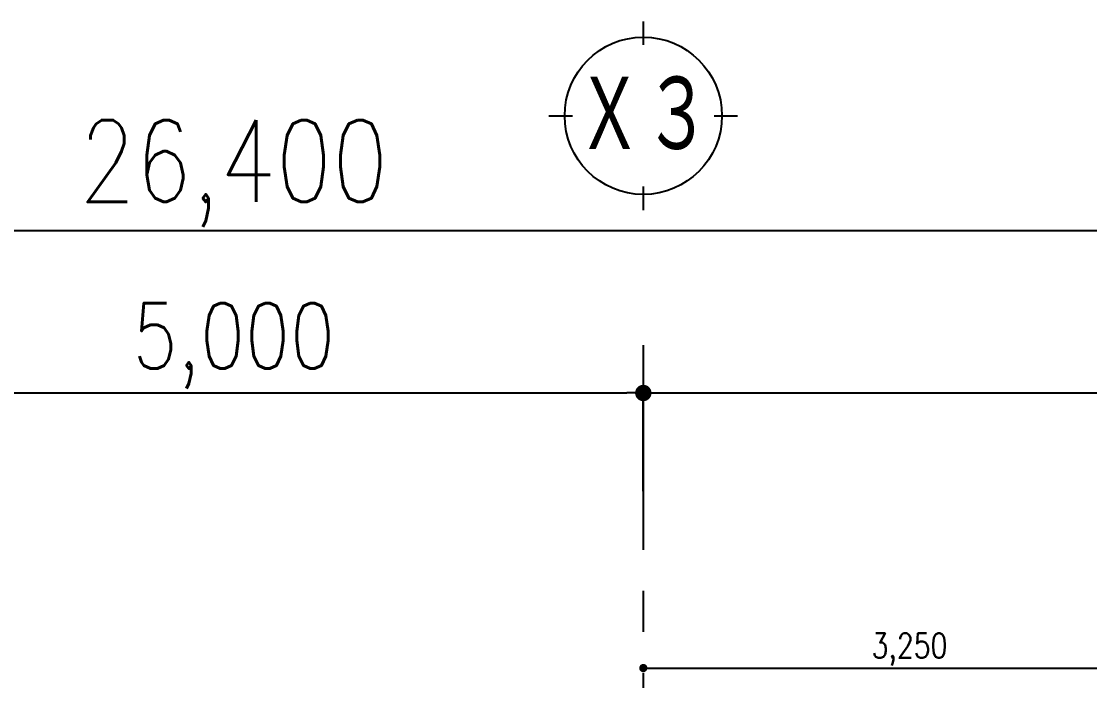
# Model space of a CAD drawing. Header units: millimetres. Extents: x 15495 to 166182, y -39946 to 18307.
# Drawn here: x 41944 to 48465, y 14284 to 18307 of the extents above; entities that cross this region are included whole.
import ezdxf
from ezdxf.enums import TextEntityAlignment as Align

# ---------------------------------------------------------------- set-up
doc = ezdxf.new("R2010")
doc.units = ezdxf.units.MM
doc.header["$LTSCALE"] = 1000
doc.linetypes.add('CENTER', pattern=[2, 1.25, -0.25, 0.25, -0.25])
doc.layers.get('0').update_dxf_attribs({"linetype": 'CONTINUOUS'})
for name, color, linetype in [('SF-E_DIM-100', 3, 'CONTINUOUS'), ('SF-E_DIM-50', 3, 'CONTINUOUS'), ('SF-E_GRID-100', 1, 'CENTER'), ('SF-E_GRID-50', 1, 'CENTER')]:
    doc.layers.add(name, color=color, linetype=linetype)
doc.styles.add('DIM', font='romans.shx', dxfattribs={"width": 0.8, "bigfont": 'bigfont.shx'})
doc.styles.get("Standard").update_dxf_attribs({"font": 'txt.shx', "bigfont": 'bigfont.shx'})
doc.dimstyles.new('DIM100_4_3', dxfattribs={"dimscale": 100, "dimtxt": 4, "dimasz": 1, "dimexe": 0, "dimexo": 1, "dimgap": 0.5, "dimtad": 1, "dimdec": 1, "dimdsep": 46, "dimlunit": 6, "dimtxsty": 'DIM', "dimblk1": 'DOT', "dimblk2": 'DOT', "dimsah": 1, "dimcen": 1, "dimclrd": 256, "dimclre": 256, "dimclrt": 256, "dimadec": 0, "dimazin": 0, "dimtfac": 1, "dimtdec": 1, "dimtix": 1, "dimtmove": 2, "dimatfit": 3, "dimldrblk": 'DOT', "dimfxl": 1, "dimtvp": 0.833333, "dimtolj": 1, "dimarcsym": 0})
doc.dimstyles.new('DIM100_5_3', dxfattribs={"dimscale": 100, "dimtxt": 5, "dimasz": 1, "dimexe": 0, "dimexo": 1, "dimgap": 0.5, "dimtad": 1, "dimdec": 1, "dimdsep": 46, "dimlunit": 6, "dimtxsty": 'DIM', "dimblk1": 'DOT', "dimblk2": 'DOT', "dimsah": 1, "dimcen": 1, "dimclrd": 256, "dimclre": 256, "dimclrt": 256, "dimadec": 0, "dimazin": 0, "dimtfac": 1, "dimtdec": 1, "dimtix": 1, "dimtmove": 2, "dimatfit": 3, "dimldrblk": 'DOT', "dimfxl": 1, "dimtvp": 0.833333, "dimtolj": 1, "dimarcsym": 0})
doc.dimstyles.new('DIM50_3_3', dxfattribs={"dimscale": 50, "dimtxt": 3, "dimasz": 1, "dimexe": 0, "dimexo": 1, "dimgap": 0.5, "dimtad": 1, "dimdec": 1, "dimdsep": 46, "dimlunit": 6, "dimtxsty": 'DIM', "dimblk1": 'DOT', "dimblk2": 'DOT', "dimsah": 1, "dimcen": 1, "dimclrd": 256, "dimclre": 256, "dimclrt": 256, "dimadec": 0, "dimazin": 0, "dimtfac": 1, "dimtdec": 1, "dimtix": 1, "dimtmove": 2, "dimatfit": 3, "dimldrblk": 'DOT', "dimfxl": 1, "dimtvp": 0.833333, "dimtolj": 1, "dimarcsym": 0})

# ---------------------------------------------------------------- blocks, each defined once
blk = doc.blocks.new('DOT')
at = {"color": 0, "linetype": 'ByBlock'}
blk.add_line((-0.5, 0), (-1, 0), dxfattribs=at)
at = {"color": 0, "linetype": 'ByBlock', "const_width": 0.5}
blk.add_lwpolyline([(-0.25, 0, 1), (0.25, 0, 1)], format="xyb", close=True, dxfattribs=at)
blk = doc.blocks.new('*D444')
at = {"layer": 'SF-E_DIM-100', "lineweight": -2}
for p, q in [((40740.7, 15439.2), (40740.7, 16039.2)), ((40840.7, 16039.2), (45640.7, 16039.2)), ((45740.7, 15439.2), (45740.7, 16039.2))]:
    blk.add_line(p, q, dxfattribs=at)
at = {"layer": 'SF-E_DIM-100', "lineweight": -2, "xscale": 100, "yscale": 100, "zscale": 100, "rotation": 180}
blk.add_blockref('DOT', (40740.7, 16039.2), dxfattribs=at)
at = {"layer": 'SF-E_DIM-100', "lineweight": -2, "xscale": 100, "yscale": 100, "zscale": 100}
blk.add_blockref('DOT', (45740.7, 16039.2), dxfattribs=at)
at = {"layer": 'SF-E_DIM-100', "insert": (43240.7, 16327.3), "char_height": 400, "attachment_point": 5, "style": 'DIM'}
blk.add_mtext('\\A1;5,000', dxfattribs=at)
blk = doc.blocks.new('_DOT')
at = {"color": 0, "linetype": 'ByBlock'}
blk.add_line((-0.5, 0), (-1, 0), dxfattribs=at)
at = {"color": 0, "linetype": 'ByBlock', "const_width": 0.5}
blk.add_lwpolyline([(-0.25, 0, 1), (0.25, 0, 1)], format="xyb", close=True, dxfattribs=at)
blk = doc.blocks.new('*D437')
at = {"layer": 'SF-E_DIM-100', "lineweight": -2}
for p, q in [((30040.7, 15731), (30040.7, 17031)), ((30140.7, 17031), (56340.7, 17031)), ((56440.7, 15731), (56440.7, 17031))]:
    blk.add_line(p, q, dxfattribs=at)
at = {"layer": 'SF-E_DIM-100', "lineweight": -2, "xscale": 100, "yscale": 100, "zscale": 100, "rotation": 180}
blk.add_blockref('DOT', (30040.7, 17031), dxfattribs=at)
at = {"layer": 'SF-E_DIM-100', "lineweight": -2, "xscale": 100, "yscale": 100, "zscale": 100}
blk.add_blockref('DOT', (56440.7, 17031), dxfattribs=at)
at = {"layer": 'SF-E_DIM-100', "insert": (43240.7, 17378.6), "char_height": 500, "attachment_point": 5, "style": 'DIM'}
blk.add_mtext('\\A1;26,400', dxfattribs=at)
blk = doc.blocks.new('*D156')
at = {"layer": 'SF-E_DIM-100', "lineweight": -2}
for p, q in [((45740.7, 15439.2), (45740.7, 16039.2)), ((45840.7, 16039.2), (56340.7, 16039.2)), ((56440.7, 15439.2), (56440.7, 16039.2))]:
    blk.add_line(p, q, dxfattribs=at)
at = {"layer": 'SF-E_DIM-100', "lineweight": -2, "xscale": 100, "yscale": 100, "zscale": 100, "rotation": 180}
blk.add_blockref('DOT', (45740.7, 16039.2), dxfattribs=at)
at = {"layer": 'SF-E_DIM-100', "lineweight": -2, "xscale": 100, "yscale": 100, "zscale": 100}
blk.add_blockref('DOT', (56440.7, 16039.2), dxfattribs=at)
at = {"layer": 'SF-E_DIM-100', "insert": (51090.7, 16327.3), "char_height": 400, "attachment_point": 5, "style": 'DIM'}
blk.add_mtext('\\A1;10,700', dxfattribs=at)
blk = doc.blocks.new('*D160')
at = {"layer": 'SF-E_DIM-50', "lineweight": -2}
for p, q in [((45740.7, 14365.4), (45740.7, 14360.6)), ((45790.7, 14360.6), (48940.7, 14360.6)), ((48990.7, 14305), (48990.7, 14360.6))]:
    blk.add_line(p, q, dxfattribs=at)
at = {"layer": 'SF-E_DIM-50', "lineweight": -2, "xscale": 50, "yscale": 50, "zscale": 50, "rotation": 180}
blk.add_blockref('DOT', (45740.7, 14360.6), dxfattribs=at)
at = {"layer": 'SF-E_DIM-50', "lineweight": -2, "xscale": 50, "yscale": 50, "zscale": 50}
blk.add_blockref('DOT', (48990.7, 14360.6), dxfattribs=at)
at = {"layer": 'SF-E_DIM-50', "insert": (47365.7, 14474.9), "char_height": 150, "attachment_point": 5, "style": 'DIM'}
blk.add_mtext('\\A1;3,250', dxfattribs=at)
blk = doc.blocks.new('SF-BLOCK_100')
at = {"layer": 'SF-E_GRID-100', "color": 3, "linetype": 'Continuous'}
for p, q in [((15700, 18376), (15700, 18232)), ((15124, 17800), (15268, 17800)), ((16132, 17800), (16276, 17800)), ((15700, 17368), (15700, 17224))]:
    blk.add_line(p, q, dxfattribs=at)
at = {"layer": 'SF-E_GRID-100'}
blk.add_line((15700, 16400), (15700, -3119.46), dxfattribs=at)
at = {"layer": 'SF-E_GRID-100', "color": 3, "linetype": 'Continuous'}
blk.add_circle((15700, 17800), 480, dxfattribs=at)
at = {"layer": 'SF-E_GRID-100', "color": 3, "linetype": 'Continuous', "width": 0.75}
blk.add_text('Ｘ３', height=500, dxfattribs=at).set_placement((15700, 17800), align=Align.MIDDLE)
at = {"layer": 'SF-E_DIM-100'}
for base, p1, p2, dimstyle, picture, middle in [((26400, 17100), (0, 15700), (26400, 15700), 'DIM100_5_3', '*D437', (13200, 17447.62)), ((15700, 16108.16), (10700, 15408.16), (15700, 15408.16), 'DIM100_4_3', '*D444', (13200, 16396.26)), ((26400, 16108.16), (15700, 15408.16), (26400, 15408.16), 'DIM100_4_3', '*D156', (21050, 16396.26))]:
    dim = blk.add_linear_dim(base=base, p1=p1, p2=p2, dimstyle=dimstyle, dxfattribs=at)
    dim.commit()
    dim.dimension.update_dxf_attribs({"geometry": picture, "text_midpoint": middle, "insert": (-30040.71, 69)})
blk = doc.blocks.new('SF-BLOCK_50')
at = {"layer": 'SF-E_GRID-50'}
blk.add_line((15700, 16400), (15700, -3708.96), dxfattribs=at)
at = {"layer": 'SF-E_DIM-50'}
dim = blk.add_linear_dim(base=(18950, 14429.58), p1=(15700, 14384.4), p2=(18950, 14324.05), dimstyle='DIM50_3_3', dxfattribs=at)
dim.commit()
dim.dimension.update_dxf_attribs({"geometry": '*D160', "text_midpoint": (17325, 14543.87), "insert": (-30040.71, 69)})

msp = doc.modelspace()

# ---------------------------------------------------------------- block references
for name in ['SF-BLOCK_100', 'SF-BLOCK_50']:
    msp.add_blockref(name, (30040.7, -69))

doc.saveas('drawing.dxf')
